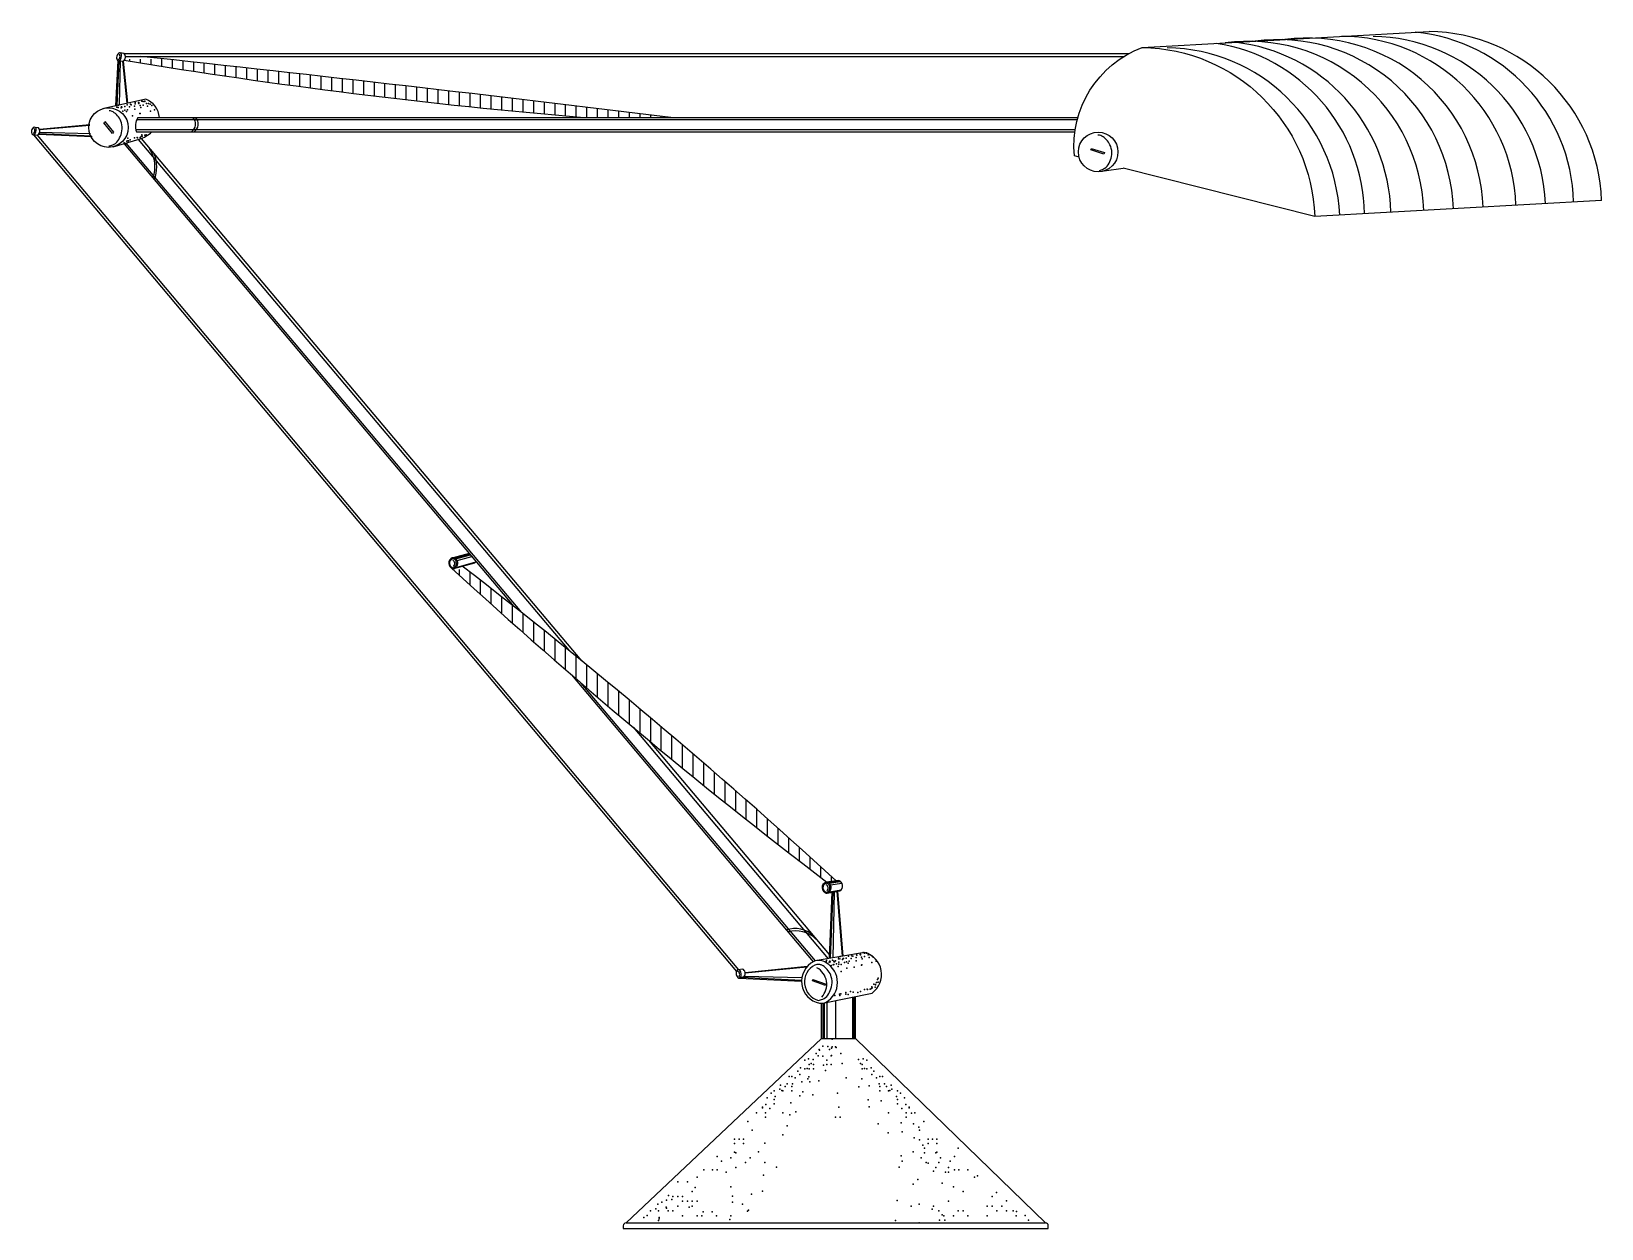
# Model space of a CAD drawing. Extents: x 1049 to 1714, y 1543 to 2050.
import ezdxf

# ---------------------------------------------------------------- set-up
doc = ezdxf.new("R2010")
doc.units = 0
doc.header["$MEASUREMENT"] = 0
for name, color, linetype in [('3', 3, 'CONTINUOUS'), ('7', 7, 'CONTINUOUS'), ('BH', 3, 'CONTINUOUS')]:
    doc.layers.add(name, color=color, linetype=linetype)
pattern_1 = [(90, (12361.8894, -4307.352), (4.5012187, 8e-16), [])]

msp = doc.modelspace()

# ---------------------------------------------------------------- hatches: boundary and pattern name
at = {"layer": 'BH'}
h = msp.add_hatch(dxfattribs=at)
h.set_pattern_fill('ANSI31', color=256, scale=36.00975, angle=45, style=0)
h.set_pattern_definition(pattern_1)
h.paths.add_polyline_path([(1088.43, 2038.11, 0.060642), (1088.71, 2038.56), (1105.86, 2038.56, -0.003513), (1319.88, 2013.87), (1283.18, 2013.87, -0.020241)])
h = msp.add_hatch(dxfattribs=at)
h.set_pattern_fill('ANSI31', color=256, scale=36.00975, angle=45, style=0)
h.set_pattern_definition(pattern_1)
h.paths.add_polyline_path([(1228.23, 1822), (1231.36, 1822.57, 0.121855), (1232.18, 1823.39, -0.021324), (1389.98, 1690.66), (1386.03, 1690.08, -0.022759)])

# ---------------------------------------------------------------- linework, layer by layer
at = {"layer": '3'}
for p, q in [((1086.2, 2037.81), (1085.23, 2018.89)), ((1086.71, 2037.76), (1086.24, 2019.12)), ((1087.69, 2037.66), (1089.56, 2019.86)), ((1052.58, 2008.7), (1073.84, 2010.59)), ((1093.29, 2008.7), (1491.21, 2008.7)), ((1093.75, 2012.97), (1492.1, 2012.97)), ((1168.33, 2008.7), (1491.21, 2008.7)), ((1184.66, 2008.7), (1491.21, 2008.7)), ((1259.7, 2008.7), (1491.21, 2008.7)), ((1052.41, 2007.07), (1074.63, 2006.1)), ((1052.6, 2007.55), (1074.15, 2007.1)), ((1089.15, 2002.97), (1256.71, 1804.23)), ((1094.32, 2004.49), (1276.7, 1788.24)), ((1228.37, 1827.28), (1234.75, 1829.01)), ((1227.9, 1827.47), (1227.88, 1827.4)), ((1228.81, 1826.98), (1235.03, 1828.67)), ((1228.95, 1823.31), (1237.38, 1825.73)), ((1229.37, 1826.33), (1235.62, 1827.98)), ((1230.13, 1827.8), (1230.13, 1827.79)), ((1281.87, 1774.38), (1381.08, 1656.72)), ((1303.93, 1755.67), (1386.56, 1657.68)), ((1386.51, 1689.92), (1391.38, 1690.66)), ((1386.95, 1689.62), (1391.82, 1690.36)), ((1387.51, 1688.97), (1392.37, 1689.71)), ((1387.09, 1685.95), (1392.03, 1686.84)), ((1388.58, 1685.9), (1387.44, 1657.83)), ((1389.16, 1686), (1388.6, 1658.02)), ((1390.22, 1686.2), (1392.57, 1658.69)), ((1349.88, 1649.79), (1375.32, 1648.61)), ((1351.1, 1650.28), (1375.45, 1649.73)), ((1351.41, 1651.63), (1377.54, 1654.17)), ((1384.39, 1623.83), (1384.39, 1638.87)), ((1384.99, 1623.83), (1384.99, 1639.01)), ((1386.19, 1623.83), (1386.19, 1639.24)), ((1389.8, 1623.83), (1389.8, 1639.98)), ((1397, 1623.83), (1397, 1641.46)), ((1397.6, 1623.83), (1397.6, 1641.58))]:
    msp.add_line(p, q, dxfattribs=at)
for points in [[(1227.84, 1826.97, 0.083661), (1227.42, 1826.93, 0.685038), (1227.55, 1823.15)], [(1385.98, 1689.61, 0.083661), (1385.56, 1689.58, 0.685038), (1385.69, 1685.79)], [(1382.59, 1655.2, 0.083661), (1380.93, 1654.96, 0.685038), (1382.45, 1640.04, 0.685038)]]:
    msp.add_lwpolyline(points, format="xyb", dxfattribs=at)
for centre, radius, start, end in [((1628.15, 1976.09), 74.19, 1.53146, 84.53932), ((1529.11, 1969.13), 74.19, 2.61998, 89.17619), ((1539.57, 1971.91), 74.19, 0.92277, 81.15703), ((1564.68, 1971.91), 74.19, 2.00957, 97.71604), ((1550.73, 1971.91), 74.19, 1.40587, 83.74301), ((1577.24, 1972.61), 74.19, 2.01541, 97.64108), ((1589.79, 1973.31), 74.19, 2.02125, 97.56492), ((1603.74, 1974), 74.19, 2.04459, 89.83959), ((1616.3, 1974), 74.19, 2.63065, 89.17619), ((1085.11, 2039.72), 1.55, 300.75338, 34.99604), ((1049.06, 2008.29), 1.47, 300.75338, 34.99604), ((1226.78, 1824.93), 1.63, 315.80306, 60.47312), ((1384.92, 1687.57), 1.63, 315.80306, 60.47312), ((1347.5, 1650.96), 1.62, 324.87726, 59.11992), ((1378, 1646.83), 7.96, 317.08546, 61.43665)]:
    msp.add_arc(centre, radius, start, end, dxfattribs=at)
for points in [[(1081.85, 2001.76), (1082.43, 2001.83), (1083.03, 2002.04), (1084.33, 2002.47), (1085.22, 2003.14), (1086.27, 2004.76), (1086.72, 2005.62), (1087.41, 2007.6), (1087.65, 2008.7), (1087.46, 2011.01), (1087.02, 2012.16), (1086.33, 2013.66), (1085.64, 2014.47), (1084.55, 2015.69), (1083.93, 2016.13), (1082.89, 2016.56), (1082.47, 2016.65), (1082.05, 2016.68), (1082.03, 2016.68), (1082.01, 2016.68), (1081.99, 2016.68)], [(1501.43, 1991.44), (1502.01, 1991.55), (1502.59, 1991.8), (1503.87, 1992.3), (1504.71, 1993.02), (1505.68, 1994.69), (1506.08, 1995.58), (1506.65, 1997.59), (1506.83, 1998.7), (1506.51, 2001), (1506.01, 2002.12), (1505.24, 2003.58), (1504.5, 2004.35), (1503.34, 2005.51), (1502.7, 2005.91), (1501.64, 2006.28), (1501.21, 2006.35), (1500.79, 2006.35), (1500.77, 2006.35), (1500.75, 2006.35), (1500.73, 2006.35)], [(1227.55, 1823.15), (1227.7, 1823.16), (1227.86, 1823.2), (1228.2, 1823.29), (1228.43, 1823.44), (1228.73, 1823.84), (1228.86, 1824.05), (1229.07, 1824.55), (1229.15, 1824.82), (1229.14, 1825.42), (1229.05, 1825.72), (1228.9, 1826.12), (1228.74, 1826.34), (1228.48, 1826.67), (1228.33, 1826.79), (1228.07, 1826.92), (1227.97, 1826.95), (1227.86, 1826.96), (1227.85, 1826.96), (1227.85, 1826.96), (1227.84, 1826.97)], [(1385.69, 1685.79), (1385.84, 1685.8), (1385.99, 1685.84), (1386.33, 1685.93), (1386.57, 1686.09), (1386.87, 1686.48), (1387, 1686.7), (1387.21, 1687.19), (1387.29, 1687.47), (1387.28, 1688.06), (1387.19, 1688.36), (1387.04, 1688.76), (1386.88, 1688.98), (1386.62, 1689.31), (1386.47, 1689.43), (1386.21, 1689.56), (1386.1, 1689.59), (1385.99, 1689.61), (1385.99, 1689.61), (1385.98, 1689.61), (1385.98, 1689.61)], [(1382.45, 1640.04), (1383.05, 1640.12), (1383.65, 1640.33), (1384.97, 1640.77), (1385.87, 1641.45), (1386.94, 1643.09), (1387.4, 1643.97), (1388.09, 1645.97), (1388.34, 1647.09), (1388.14, 1649.44), (1387.71, 1650.6), (1387.01, 1652.13), (1386.3, 1652.95), (1385.19, 1654.19), (1384.57, 1654.63), (1383.51, 1655.07), (1383.08, 1655.17), (1382.65, 1655.19), (1382.63, 1655.2), (1382.61, 1655.2), (1382.59, 1655.2)]]:
    msp.add_open_spline(points, degree=3, knots=[3.294068, 3.294068, 3.294068, 3.294068, 3.647859, 3.647859, 4.043866, 4.043866, 4.439873, 4.439873, 4.83588, 4.83588, 5.231886, 5.231886, 5.627893, 5.627893, 6.0239, 6.0239, 6.283185, 6.283185, 6.283185, 6.295262, 6.295262, 6.295262, 6.295262], dxfattribs=at)
for p in [(1085.29, 2018.87), (1085.29, 2018.16), (1085.92, 2018.07), (1086.01, 2019.05), (1087.08, 2017.88), (1087.27, 2018.33), (1087.47, 2018.27), (1087.86, 2016.52), (1088.64, 2018.46), (1088.7, 2016.9), (1089.41, 2016.33), (1089.61, 2019.24), (1089.8, 2017.1), (1090.68, 2018.33), (1091.04, 2019.41), (1091.35, 2019.24), (1092.83, 2018.69), (1092.91, 2017.3), (1093.01, 2020.13), (1093.1, 2019.62), (1094.46, 2020.01), (1094.63, 2020.13), (1094.66, 2019.82), (1095.05, 2015.52), (1095.17, 2018.87), (1095.24, 2015.55), (1095.43, 2018.07), (1095.82, 2020.79), (1096.4, 2020.59), (1096.42, 2019.05), (1097.14, 2020.67), (1097.18, 2020.59), (1097.86, 2019.77), (1098.35, 2018.65), (1098.76, 2019.77), (1099.47, 2019.41), (1099.51, 2016.52), (1100.09, 2018.85), (1101.26, 2017.1), (1088.83, 2014.16), (1091.94, 2014.55), (1088.47, 2003.04), (1089.19, 2002.86), (1089.19, 2002.68), (1089.55, 2003.76), (1089.91, 2005.01), (1089.92, 2003.96), (1090.27, 2003.94), (1090.99, 2004.38), (1092.79, 2005.21), (1093.91, 2005.35), (1094.05, 2005.21), (1095.12, 2005.39), (1095.65, 2005.74), (1095.84, 2006.47), (1096.02, 2005.93), (1097.21, 2006.32), (1097.66, 2006.43), (1385.69, 1656.39), (1385.86, 1656.92), (1387.05, 1656.2), (1387.24, 1656.59), (1387.48, 1656.38), (1388.37, 1657.1), (1388.99, 1656.59), (1389.18, 1656.39), (1389.27, 1656.38), (1389.63, 1656.74), (1390.89, 1658.36), (1390.89, 1657.64), (1391.07, 1656.2), (1391.51, 1657.56), (1391.6, 1658.54), (1392.68, 1657.36), (1392.86, 1657.82), (1393.07, 1657.75), (1393.45, 1656.01), (1394.23, 1657.95), (1394.3, 1656.38), (1395.2, 1658.72), (1395.4, 1656.59), (1396.27, 1657.82), (1396.63, 1658.9), (1396.95, 1658.72), (1398.43, 1658.18), (1398.5, 1656.78), (1398.61, 1659.61), (1398.7, 1659.11), (1400.06, 1659.5), (1400.22, 1659.61), (1400.25, 1659.3), (1400.76, 1658.36), (1401.03, 1657.56), (1401.42, 1660.27), (1402, 1660.08), (1402.02, 1658.54), (1402.74, 1660.15), (1402.78, 1660.08), (1403.45, 1659.25), (1403.94, 1658.14), (1404.35, 1659.25), (1405.07, 1658.9), (1405.11, 1656.01), (1405.69, 1658.33), (1406.85, 1656.59), (1387.82, 1654.84), (1388.73, 1655.13), (1388.99, 1655.23), (1390.17, 1655.49), (1390.87, 1654.41), (1391.07, 1655.31), (1392.09, 1655.23), (1392.1, 1652.29), (1394.43, 1653.65), (1395.01, 1655.81), (1397.54, 1654.03), (1400.64, 1655), (1400.83, 1655.04), (1407.76, 1649.41), (1391.32, 1642.71), (1391.96, 1642.77), (1394.04, 1642.71), (1394.12, 1643.31), (1396.09, 1643.85), (1397.14, 1643.49), (1399.14, 1643.32), (1400.22, 1643.74), (1402.02, 1644.57), (1403.13, 1644.71), (1403.27, 1644.57), (1404.35, 1644.75), (1404.88, 1645.1), (1405.07, 1645.83), (1405.25, 1645.29), (1405.97, 1646.9), (1406.43, 1645.68), (1406.68, 1646.72), (1406.68, 1646.54), (1407.04, 1647.62), (1407.4, 1648.88), (1407.76, 1647.8), (1389.45, 1642.06), (1391.51, 1642.13), (1395.01, 1642.52), (1375.39, 1605.57), (1377.94, 1606.85), (1378.37, 1607.7), (1378.79, 1605.57), (1382.62, 1606), (1399.62, 1603.45), (1400.9, 1606.85), (1403.87, 1603.87), (1370.71, 1596.65), (1374.54, 1599.63), (1375.81, 1601.33), (1380.07, 1600.05), (1403.45, 1597.93), (1408.97, 1597.5), (1370.29, 1591.56), (1372.84, 1592.83), (1403.87, 1594.96), (1407.7, 1587.74), (1411.95, 1583.91), (1417.48, 1588.16), (1417.9, 1584.34), (1423, 1581.79), (1417.48, 1574.15), (1417.9, 1572.02), (1359.24, 1566.08), (1416.63, 1569.48), (1346.06, 1557.16), (1354.13, 1558.01), (1358.81, 1559.28), (1422.58, 1562.26), (1434.9, 1562.68), (1346.06, 1554.61), (1350.31, 1553.76), (1352.43, 1550.79), (1352.86, 1551.21), (1421.73, 1552.91), (1425.13, 1553.76), (1425.13, 1545.81)]:
    msp.add_point(p, dxfattribs=at)
at = {"layer": '7'}
for p, q in [((1519.58, 2043.46), (1641.08, 2050.27)), ((1085.77, 2037.88), (1084.78, 2018.79)), ((1087.97, 2037.69), (1089.83, 2019.93)), ((1088.43, 2040.91), (1513.98, 2040.91)), ((1088.92, 2039.69), (1511.88, 2039.69)), ((1052.5, 2008.93), (1073.89, 2010.84)), ((1094.25, 2013.87), (1320.4, 2013.87)), ((1101.21, 2013.87), (1196.38, 2013.78)), ((1319.5, 2013.87), (1492.35, 2013.87)), ((1394.54, 2013.87), (1492.35, 2013.87)), ((1403.48, 2013.87), (1492.35, 2013.87)), ((1478.52, 2013.87), (1489.24, 2013.87)), ((1049.94, 2006.49), (1347.7, 1652.2)), ((1051.61, 2006.33), (1348.54, 1653.02)), ((1052.17, 2006.73), (1074.88, 2005.72)), ((1088.35, 2002.73), (1253.46, 1806.79)), ((1093.6, 2007.69), (1491.06, 2007.69)), ((1095.62, 2004.93), (1282.11, 1783.84)), ((1168.64, 2007.69), (1491.06, 2007.69)), ((1260.22, 2007.69), (1491.06, 2007.69)), ((1714.15, 1978.74), (1592.65, 1971.92)), ((1277.87, 1777.84), (1380.23, 1656.37)), ((1310.52, 1750.17), (1387.05, 1659.44)), ((1388.11, 1685.82), (1387.03, 1657.76)), ((1390.52, 1686.25), (1392.79, 1658.73)), ((1348.86, 1649.49), (1375.3, 1648.21)), ((1349.67, 1651.67), (1349.71, 1651.63)), ((1351.37, 1651.89), (1377.79, 1654.46)), ((1383.79, 1623.83), (1383.79, 1638.79)), ((1398.2, 1623.83), (1398.2, 1641.7)), ((1383.79, 1623.83), (1398.2, 1623.83)), ((1300.97, 1545.81), (1478.62, 1545.81))]:
    msp.add_line(p, q, dxfattribs=at)
for points in [[(1492.83, 1997.04), (1490.86, 1997.53, -0.338972), (1519.58, 2043.46, -0.399625), (1592.65, 1971.92), (1511.53, 1992.44)], [(1103.34, 2013.87, 0.283898), (1097.51, 2021.65), (1079.28, 2017.55)], [(1083.81, 2001.39), (1094.81, 2004.64, 0.10362), (1100.15, 2007.69, 0.10362)], [(1228, 1822.82), (1236.87, 1825.32, 0.077868), (1237.45, 1825.8, 0.077868)], [(1386.13, 1685.46), (1391.52, 1686.43, 0.641064), (1391.02, 1690.81), (1385.83, 1690.05)], [(1384.31, 1638.85), (1405.14, 1643.13, 0.641064), (1402.02, 1660.29), (1381.87, 1656.89)], [(1383.79, 1623.83), (1300.97, 1545.81, 0.414214), (1299.77, 1544.61), (1299.77, 1543.41), (1479.82, 1543.41), (1479.82, 1544.61, 0.414214), (1478.62, 1545.81), (1398.2, 1623.83)]]:
    msp.add_lwpolyline(points, format="xyb", dxfattribs=at)
for points in [[(1085.64, 2037.93, 0.130303), (1086.16, 2037.82, 0.331854), (1087.24, 2040.71, 0.328319), (1086.44, 2041.18, 0.500332)], [(1049.56, 2006.59, 0.130303), (1050.05, 2006.49, 0.331854), (1051.08, 2009.23, 0.328319), (1050.32, 2009.67, 0.500332)], [(1227.63, 1822.83, 0.130303), (1228.35, 1822.9, 0.576801), (1228.65, 1827.1, 0.264517), (1227.33, 1827.33, 0.710752)], [(1385.77, 1685.47, 0.130303), (1386.49, 1685.54, 0.576801), (1386.79, 1689.74, 0.264517), (1385.47, 1689.97, 0.710752)], [(1382.87, 1638.8, 0.130303), (1385.68, 1639.27, 0.576801), (1385.74, 1655.94, 0.264517), (1380.47, 1656.5, 0.710752)], [(1348.76, 1649.49, 0.130303), (1349.31, 1649.6, 0.331854), (1349.1, 1652.81, 0.328319), (1348.14, 1652.91, 0.500332)]]:
    msp.add_lwpolyline(points, format="xyb", close=True, dxfattribs=at)
for points in [[(1085.9, 2037.84), (1087.89, 2037.64)], [(1088.39, 2040.95), (1086.71, 2041.15)], [(1052.16, 2009.46), (1050.57, 2009.64)], [(1080.24, 2012.1), (1083.91, 2007.55), (1083.4, 2007.09), (1079.73, 2011.63), (1080.26, 2012.06)], [(1049.8, 2006.51), (1051.69, 2006.32)], [(1498, 2000.75), (1503.56, 1998.97), (1503.39, 1998.3), (1497.83, 2000.09), (1498.04, 2000.74)], [(1503.41, 1991.18), (1511.53, 1992.44)], [(1234.57, 1829.22), (1227.69, 1827.4)], [(1350.31, 1653.31), (1348.41, 1653)], [(1349.04, 1649.51), (1351.03, 1650.17)], [(1380.09, 1648.93), (1385.68, 1646.96), (1385.49, 1646.29), (1379.9, 1648.26), (1380.13, 1648.92)]]:
    msp.add_lwpolyline(points, dxfattribs=at)
for centre in [(1081.76, 2009.56), (1500.91, 1999.23)]:
    msp.add_circle(centre, 8.37, dxfattribs=at)
for centre, radius, start, end in [((1640.01, 1976.09), 74.19, 2.04459, 89.17619), ((1086.72, 2039.51), 2.21, 302.21239, 40.81024), ((1485.04, 4430.42), 2424.97, 260.58675, 265.22501), ((-544, -13204.05), 15331.64, 83.01721, 83.861726), ((1050.58, 2008.09), 2.09, 300.64126, 40.81024), ((1099.86, 2010.16), 6.73, 146.49198, 201.52664), ((1114.56, 2011.05), 4.08, 304.56217, 43.84055), ((1115.69, 2011.05), 4.08, 304.56217, 43.84055), ((1087.24, 1993.04), 14.19, 340.1124, 32.89563), ((1088.3, 1992.99), 13.93, 337.07506, 22.62793), ((2755.51, 3488.58), 2260.55, 227.45738, 232.71384), ((-244.36, -92.21), 2418.61, 47.48856, 52.39212), ((1372.46, 1658.69), 11.74, 47.54309, 107.86834), ((1372.88, 1657.25), 12.18, 45.62143, 105.62393), ((1349.27, 1651.42), 2.16, 324.57098, 61.09276)]:
    msp.add_arc(centre, radius, start, end, dxfattribs=at)
at = {"layer": 'BH'}
for p in [(1388.2, 1623.67), (1381.56, 1617.59), (1382.29, 1616.61), (1382.69, 1619.28), (1382.97, 1619), (1384.33, 1616.36), (1384.38, 1620.69), (1386.37, 1620.45), (1387.2, 1619.28), (1387.87, 1616.61), (1388.04, 1619.85), (1388.04, 1616.75), (1388.32, 1620.41), (1389.73, 1620.32), (1390.01, 1620.13), (1391.99, 1617.59), (1373.67, 1609.99), (1374.8, 1611.4), (1376.71, 1614.75), (1376.71, 1611.03), (1377.61, 1611.12), (1378.18, 1615.34), (1378.57, 1612.89), (1378.57, 1611.03), (1379.31, 1613.37), (1380.15, 1615.06), (1380.43, 1612.89), (1380.43, 1611.03), (1384.66, 1612.53), (1385.51, 1610.27), (1386.01, 1614.75), (1386.01, 1612.89), (1387.87, 1612.89), (1392.55, 1613.37), (1399.44, 1615.06), (1400.29, 1613.37), (1401.02, 1612.89), (1401.02, 1611.03), (1401.41, 1615.34), (1401.98, 1611.12), (1402.88, 1614.75), (1402.88, 1611.03), (1404.79, 1611.4), (1405.92, 1609.99), (1366.34, 1604.08), (1368.31, 1603.52), (1369.16, 1604.64), (1370.01, 1607.74), (1371.13, 1607.74), (1371.13, 1603.6), (1371.41, 1604.64), (1372.54, 1607.18), (1374.51, 1608.58), (1394.24, 1607.18), (1405.08, 1608.58), (1407.05, 1607.18), (1408.18, 1604.64), (1408.46, 1607.74), (1408.46, 1603.6), (1409.59, 1607.74), (1410.43, 1604.64), (1411.28, 1603.52), (1413.25, 1604.08), (1360.71, 1598.73), (1362.4, 1600.7), (1363.69, 1601.74), (1363.69, 1598.03), (1363.69, 1596.17), (1364.09, 1599.29), (1366.06, 1602.39), (1366.91, 1601.83), (1367.41, 1601.74), (1371.13, 1601.74), (1390.58, 1600.7), (1408.46, 1601.74), (1412.18, 1601.74), (1412.69, 1601.83), (1413.53, 1602.39), (1415.5, 1599.29), (1415.9, 1601.74), (1415.9, 1598.03), (1415.9, 1596.17), (1417.19, 1600.7), (1418.89, 1598.73), (1356.25, 1592.45), (1358.73, 1594.79), (1358.73, 1594.51), (1359.97, 1592.45), (1359.97, 1590.6), (1360.14, 1595.92), (1361.83, 1594.31), (1367.41, 1592.45), (1389.73, 1590.6), (1391.14, 1594.79), (1391.59, 1590.6), (1412.18, 1592.45), (1417.76, 1594.31), (1419.45, 1595.92), (1419.62, 1592.45), (1419.62, 1590.6), (1420.86, 1594.79), (1420.86, 1594.51), (1421.86, 1592.26), (1423.34, 1592.45), (1352.53, 1588.74), (1354.39, 1585.02), (1367.41, 1583.16), (1369.27, 1586.88), (1422.71, 1587.75), (1424.96, 1586.34), (1425.2, 1585.02), (1427.06, 1588.74), (1346.95, 1581.3), (1346.95, 1579.45), (1348.81, 1581.3), (1350.67, 1581.3), (1350.67, 1579.45), (1359.75, 1579.53), (1359.75, 1579.53), (1425.24, 1580.99), (1426.65, 1578.74), (1427.34, 1577.49), (1428.92, 1581.3), (1428.92, 1579.45), (1430.78, 1581.3), (1432.64, 1581.3), (1432.64, 1579.45), (1441.68, 1577.49), (1339.51, 1573.87), (1341.37, 1572.01), (1345.41, 1573.39), (1346.95, 1575.73), (1347.46, 1575.44), (1351.56, 1571.35), (1353.6, 1573.39), (1357.07, 1575.92), (1359.75, 1571.35), (1422.52, 1575.92), (1425.99, 1573.39), (1427.34, 1575.44), (1428.04, 1571.35), (1428.91, 1571.14), (1432.13, 1575.44), (1432.64, 1575.73), (1433.48, 1571.35), (1434.18, 1573.39), (1438.22, 1572.01), (1440.08, 1573.87), (1322.88, 1563.16), (1326.98, 1563.16), (1331.07, 1565.21), (1333.93, 1568.3), (1337.65, 1568.3), (1339.51, 1568.3), (1343.36, 1567.26), (1347.46, 1569.3), (1364.65, 1569.45), (1424.48, 1564.18), (1431.16, 1567.76), (1432.13, 1569.3), (1436.23, 1567.26), (1437.58, 1569.3), (1437.58, 1567.26), (1440.08, 1568.3), (1441.94, 1568.3), (1445.66, 1568.3), (1448.52, 1565.21), (1449.76, 1565.79), (1319, 1557.35), (1320.83, 1557.02), (1320.83, 1557.02), (1322.88, 1557.02), (1324.93, 1557.02), (1324.93, 1557.02), (1329.03, 1559.07), (1330.21, 1560.87), (1345.41, 1561.12), (1439.63, 1561.12), (1443.72, 1559.07), (1456.01, 1557.02), (1457.93, 1558.75), (1311.39, 1550.87), (1313.64, 1551.72), (1314.49, 1553.69), (1314.69, 1550.89), (1314.69, 1550.89), (1316.18, 1554.53), (1317.92, 1552.45), (1318.15, 1555.38), (1318.15, 1552), (1318.78, 1550.89), (1320.41, 1555.66), (1320.83, 1550.89), (1320.83, 1550.89), (1322.88, 1552.93), (1324.93, 1554.98), (1326.98, 1554.98), (1327.7, 1552.45), (1329.03, 1554.98), (1329.03, 1552.93), (1331.07, 1554.98), (1333.58, 1550.49), (1337.49, 1550.49), (1415.77, 1555.29), (1430.65, 1551.57), (1431.16, 1552.84), (1433.48, 1550.89), (1437.58, 1554.98), (1441.68, 1550.89), (1443.72, 1550.89), (1453.96, 1552.93), (1456.01, 1552.93), (1458.06, 1550.89), (1460.11, 1552.93), (1462.16, 1555.09), (1462.16, 1550.89), (1464.98, 1550.93), (1466.39, 1550.59), (1308.57, 1548.06), (1309.98, 1548.9), (1314.69, 1546.79), (1315.05, 1548.06), (1315.05, 1547.49), (1324.93, 1548.84), (1331.07, 1548.84), (1333.12, 1548.84), (1333.12, 1548.84), (1339.27, 1548.84), (1344.92, 1547.21), (1345.41, 1548.84), (1415.05, 1546.79), (1433.7, 1546.93), (1434.82, 1549.18), (1435.53, 1548.84), (1435.95, 1546.93), (1439.63, 1548.84), (1445.77, 1548.84), (1453.96, 1548.84), (1466.25, 1548.84), (1470.05, 1548.9), (1471.46, 1546.93)]:
    msp.add_point(p, dxfattribs=at)

doc.saveas('drawing.dxf')
